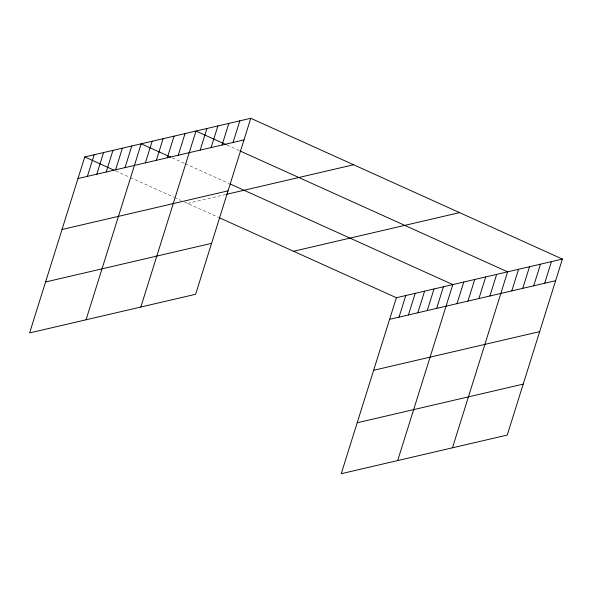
<?xml version="1.0" encoding="UTF-8"?>
<svg xmlns="http://www.w3.org/2000/svg" width="592" height="592" viewBox="0 0 592 592"><rect width="100%" height="100%" fill="white"/><g stroke="black" fill="none" stroke-linecap="round" stroke-linejoin="round"><path stroke-width="0.44" stroke-dasharray="2.96 2.22" d="M187.59 203.396L225.219 194.635M227.002 145.055L239.242 150.59M172.213 157.812L184.452 163.34M185.274 163.71L229.341 183.624M115.766 170.947L129.641 177.215M130.455 177.585L173.715 197.129M174.529 197.499L181.056 200.444M184.327 201.924L218.7 217.449"/><path stroke-width="0.89" d="M250.771 118.296L84.752 156.939L29.6 332.926L195.619 294.276L250.771 118.296L562.4 259.074L507.248 435.061L341.229 473.704L396.381 297.724L562.4 259.074M87.387 176.372L94.158 154.749M96.792 174.181L103.563 152.558M106.197 171.991L112.976 150.368M115.61 169.8L122.381 148.178M125.016 167.61L131.794 145.987M86.047 319.784L141.199 143.797L170.577 157.072M145.38 162.867L152.159 141.251M156.34 160.321L163.111 138.698M167.292 157.768L174.07 136.145M178.251 155.215L185.03 133.6M140.837 307.033L195.989 131.047L226.181 144.685M200.17 150.116L206.941 128.494M211.122 147.563L217.9 125.948M222.081 145.018L228.86 123.395M233.041 142.465L239.819 120.842M399.008 317.149L405.786 295.534M408.421 314.959L415.192 293.343M417.826 312.768L424.605 291.153M427.232 310.585L434.01 288.963M436.644 308.395L443.415 286.772M397.676 460.569L452.828 284.582L230.162 183.986M457.009 303.652L463.78 282.029M467.961 301.099L474.74 279.483M478.921 298.553L485.699 276.93M489.88 296L496.658 274.377M452.458 447.818L507.61 271.832L240.056 150.96M511.791 290.901L518.57 269.279M522.751 288.348L529.529 266.726M533.71 285.795L540.489 264.18M544.67 283.25L551.441 261.627M77.974 178.562L244 139.912M62.012 229.496L228.031 190.853M226.077 194.435L353.609 164.754M45.562 281.984L211.588 243.342M293.543 251.26L459.562 212.617M389.603 319.34L555.622 280.697M373.641 370.281L539.66 331.638M357.191 422.769L523.21 384.119M84.752 156.939L114.13 170.215M219.543 217.834L396.381 297.724"/></g></svg>
